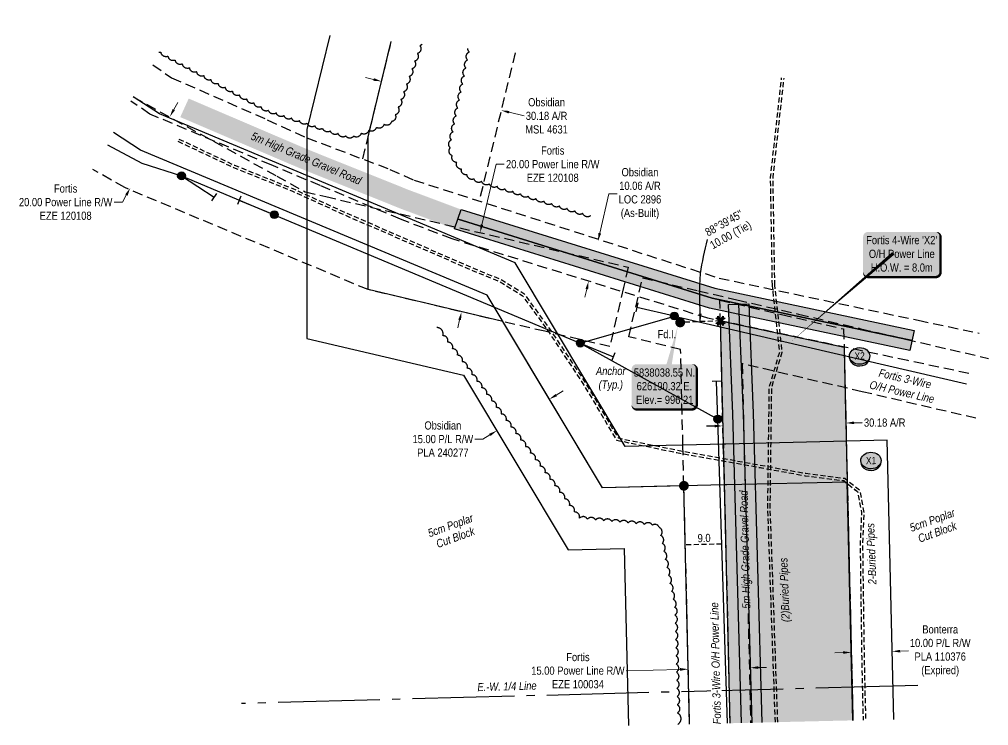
# Model space of a CAD drawing. Extents: x 624559 to 631602, y 5835336 to 5838851.
# Drawn here: x 626881 to 628070, y 5837908 to 5838774 of the extents above; entities that cross this region are included whole.
import ezdxf
from ezdxf.enums import TextEntityAlignment as Align

# ---------------------------------------------------------------- set-up
doc = ezdxf.new("R2010")
doc.units = 0
doc.header["$LTSCALE"] = 5
for name, pattern in [('0', [1, 1, 0]), ('foc-ACCESSROAD', [3.75, 2.5, -1.25]), ('foc-FLOWLINE', [3.75, 2.5, -1.25]), ('foc-QUARTERLINE', [33, 25, -3, 2, -3]), ('foc-TIELINE', [1.875, 1.25, -0.625]), ('POWERLINE5', [7.8, 2.4, -0.6, 0.6, -0.6, 0.6, -0.6, 2.4]), ('UG_PIPE', [1.875, 1.25, -0.625])]:
    doc.linetypes.add(name, pattern=pattern)
for name, color, linetype in [('AS-PIPE-UG', 44, 'UG_PIPE'), ('AS-POWER', 104, 'foc-POWER'), ('AS-POWER-EXISTING', 72, 'POWERLINE5'), ('AS-POWER-T', 104, 'Continuous'), ('AS-ROADS', 254, 'Continuous'), ('AS-SYMBOL', 7, 'Continuous'), ('C-AR', 13, 'foc-ACCESSROAD'), ('C-RW', 13, 'Continuous'), ('C-WS', 13, 'foc-ACCESSROAD'), ('DETAIL-T', 7, 'Continuous'), ('F-EZE', 190, 'foc-FLOWLINE'), ('F-RW', 190, 'Continuous'), ('L-BD', 7, 'Continuous'), ('L-MON', 1, 'Continuous'), ('L-SECQ', 8, 'foc-QUARTERLINE'), ('L-TIE', 7, 'foc-TIELINE'), ('P-CROSSINGS', 250, 'Continuous'), ('P-PROPOSED', 10, 'Continuous'), ('P-PROPOSED-H', 21, 'Continuous'), ('P-TXT', 4, 'Continuous'), ('T-BUSH', 110, '0'), ('T-BUSH-T', 110, 'Continuous'), ('T-TIE', 201, 'foc-TIELINE')]:
    doc.layers.add(name, color=color, linetype=linetype)
for name, color, linetype, lineweight in [('C-AR-T', 13, 'Continuous', 9), ('C-RW-T', 13, 'Continuous', 9), ('F-EZE-T', 190, 'Continuous', 9), ('F-RW-T', 190, 'Continuous', 9), ('T-TEXT', 48, 'Continuous', 18)]:
    doc.layers.add(name, color=color, linetype=linetype, lineweight=lineweight)
doc.styles.add('80', font='ARIALN.TTF', dxfattribs={"height": 10})
doc.styles.add('80CG', font='ARIALN.TTF', dxfattribs={"height": 10})
doc.styles.add('80L', font='ARIALN.TTF', dxfattribs={"height": 10})
doc.styles.add('80LS', font='ARIALNI.TTF', dxfattribs={"height": 10})
doc.styles.add('Crossing', font='ARIALN.TTF', dxfattribs={"height": 10})
doc.styles.add('foc-LtypeFont', font='ARIALN.TTF', dxfattribs={"height": 7.35})
doc.linetypes.add('foc-POWER', pattern='A,6,-1,["P",foc-LtypeFont,S=0.2,R=0,X=-0.625,Y=-0.75],-1.24,4', length=12.24)
doc.dimstyles.new('Compass 5 000', dxfattribs={"dimscale": 5, "dimtxt": 9, "dimasz": 2, "dimexe": 0.2, "dimexo": 0.0625, "dimgap": 0.5, "dimtad": 0, "dimtih": 1, "dimtoh": 1, "dimzin": 0, "dimdsep": 46, "dimtxsty": '80CG', "dimcen": 0.1, "dimse1": 1, "dimse2": 1, "dimclrd": 256, "dimclrt": 256, "dimaunit": 1, "dimadec": 4, "dimazin": 0, "dimtfac": 0.06, "dimtofl": 0, "dimtmove": 0, "dimatfit": 1, "dimfxl": 0.2, "dimtolj": 1, "dimtzin": 0, "dimlwd": -1, "dimarcsym": 0})

# ---------------------------------------------------------------- blocks, each defined once
blk = doc.blocks.new('xing2')
h = blk.add_hatch(color=50)
h.dxf.hatch_style = 1
edge = h.paths.add_edge_path()
edge.add_ellipse((0, 0), major_axis=(-12.5, 0), ratio=0.816297, start_angle=0, end_angle=360)
h = blk.add_hatch(color=250)
h.dxf.hatch_style = 1
edge = h.paths.add_edge_path()
edge.add_ellipse((0, -2), major_axis=(-12.5, 0), ratio=0.816297, start_angle=0, end_angle=180)
edge.add_line((12.5, -2), (12.5, 0))
edge.add_ellipse((0, 0), major_axis=(-12.5, 0), ratio=0.816297, start_angle=0, end_angle=180, ccw=False)
edge.add_line((-12.5, 0), (-12.5, -2))
at = {"color": 250}
blk.add_ellipse((0, 0), major_axis=(-12.5, 0), ratio=0.816297, dxfattribs=at)
blk.add_ellipse((0, -2), major_axis=(-12.5, 0), ratio=0.816297, start_param=0, end_param=3.141593, dxfattribs=at)
at = {"color": 250, "style": 'Crossing'}
blk.add_attdef('CROSSING', text='', height=9, dxfattribs=at).set_placement((0.1, 0), align=Align.MIDDLE_CENTER)
at = {"color": 250, "style": 'Crossing', "flags": 1}
for tag, p in [('OWNER', (0.1, -12.5)), ('DESCRIPTION', (0.1, -25.8)), ('LOCATION', (0.1, -39.3)), ('DWG_REF', (0.1, -52.8))]:
    blk.add_attdef(tag, text='', height=9, dxfattribs=at).set_placement(p, align=Align.MIDDLE_CENTER)
blk = doc.blocks.new('TEMP')
h = blk.add_hatch(color=255)
h.dxf.hatch_style = 1
h.paths.add_polyline_path([(0, 0.25), (-0.67, 1.15), (-0.67, 0.67), (-1.15, 0.67), (-0.25, 0), (-1.15, -0.67), (-0.67, -0.67), (-0.67, -1.15), (0, -0.25), (0.67, -1.15), (0.67, -0.67), (1.15, -0.67), (0.25, 0), (1.15, 0.67), (0.67, 0.67), (0.67, 1.15)])
h.paths.add_polyline_path([(0.57, 0.85), (0.57, 0.57), (0.85, 0.57), (0.08, 0), (0.85, -0.57), (0.57, -0.57), (0.57, -0.85), (0, -0.08), (-0.57, -0.85), (-0.57, -0.57), (-0.85, -0.57), (-0.08, 0), (-0.85, 0.57), (-0.57, 0.57), (-0.57, 0.85), (0, 0.08)], flags=16)
h = blk.add_hatch(color=1)
h.dxf.hatch_style = 1
h.paths.add_polyline_path([(0, 0.08), (-0.57, 0.85), (-0.57, 0.57), (-0.85, 0.57), (-0.08, 0), (-0.85, -0.57), (-0.57, -0.57), (-0.57, -0.85), (0, -0.08), (0.57, -0.85), (0.57, -0.57), (0.85, -0.57), (0.08, 0), (0.85, 0.57), (0.57, 0.57), (0.57, 0.85)])
at = {"color": 1}
for p, q in [((-0.08, 0), (0.08, 0)), ((0, 0.08), (0, -0.08))]:
    blk.add_line(p, q, dxfattribs=at)
at = {"color": 255, "flags": 128}
blk.add_lwpolyline([(-0.25, 0), (-1.15, 0.67), (-0.67, 0.67), (-0.67, 1.15), (0, 0.25), (0.67, 1.15), (0.67, 0.67), (1.15, 0.67), (0.25, 0), (1.15, -0.67), (0.67, -0.67), (0.67, -1.15), (0, -0.25), (-0.67, -1.15), (-0.67, -0.67), (-1.15, -0.67)], close=True, dxfattribs=at)
at = {"color": 1, "flags": 128}
blk.add_lwpolyline([(-0.08, 0), (-0.85, 0.57), (-0.57, 0.57), (-0.57, 0.85), (0, 0.08), (0.57, 0.85), (0.57, 0.57), (0.85, 0.57), (0.08, 0), (0.85, -0.57), (0.57, -0.57), (0.57, -0.85), (0, -0.08), (-0.57, -0.85), (-0.57, -0.57), (-0.85, -0.57)], close=True, dxfattribs=at)
blk = doc.blocks.new('*U88')
h = blk.add_hatch(color=255)
edge = h.paths.add_edge_path()
edge.add_line((-41.5, -28.5), (41.5, -28.5))
edge.add_arc((41.5, -22.5), 6, 270, 360)
edge.add_line((47.5, -22.5), (47.5, 21))
edge.add_arc((41.5, 21), 6, 0, 90)
edge.add_line((41.5, 27), (-41.5, 27))
edge.add_arc((-41.5, 21), 6, 90, 180)
edge.add_line((-47.5, 21), (-47.5, -22.5))
edge.add_arc((-41.5, -22.5), 6, 180, 270)
at = {"color": 104, "flags": 128}
blk.add_lwpolyline([(-41.5, -28.5, 3, 3, 0), (41.5, -28.5, 3, 3, 0.414214), (47.5, -22.5, 3, 3, 0), (47.5, 21, 3, 0, 0.414214), (41.5, 27, 0, 0, 0), (-41.5, 27, 0, 0, 0.414214), (-47.5, 21, 0, 0, 0), (-47.5, -22.5, 0, 3, 0.414214)], format="xyseb", close=True, dxfattribs=at)
at = {"color": 104, "style": '80'}
blk.add_attdef('ENTER_TEXT_001', (-26.8, -4.9), '', height=10, dxfattribs=at)
blk = doc.blocks.new('*U89')
h = blk.add_hatch(color=254)
edge = h.paths.add_edge_path()
edge.add_line((-34, -28.5), (34, -28.5))
edge.add_arc((34, -22.5), 6, 270, 360)
edge.add_line((40, -22.5), (40, 21))
edge.add_arc((34, 21), 6, 0, 90)
edge.add_line((34, 27), (-34, 27))
edge.add_arc((-34, 21), 6, 90, 180)
edge.add_line((-40, 21), (-40, -22.5))
edge.add_arc((-34, -22.5), 6, 180, 270)
at = {"color": 1, "flags": 128}
blk.add_lwpolyline([(16.7, 73.9, 0, 10, 0), (0, 0, 5, 5, 0)], format="xyseb", dxfattribs=at)
blk.add_lwpolyline([(-34, -28.5, 3, 3, 0), (34, -28.5, 3, 3, 0.414214), (40, -22.5, 3, 3, 0), (40, 21, 3, 0, 0.414214), (34, 27, 0, 0, 0), (-34, 27, 0, 0, 0.414214), (-40, 21, 0, 0, 0), (-40, -22.5, 0, 3, 0.414214)], format="xyseb", close=True, dxfattribs=at)
at = {"color": 1, "style": '80'}
blk.add_attdef('ENTER_TEXT_001', (-36, -5), '', height=10, dxfattribs=at)
blk = doc.blocks.new('*D100')
at = {"layer": 'C-AR-T', "transparency": 16777216}
for p, q in [((627592.8, 5838511.9), (627604.1, 5838560.4)), ((627604.1, 5838560.4), (627614.1, 5838560.4)), ((627576.8, 5838443.4), (627574.6, 5838433.7))]:
    blk.add_line(p, q, dxfattribs=at)
for points in [[(627591.2, 5838512.3), (627594.4, 5838511.5), (627590.5, 5838502.2)], [(627575.2, 5838443.8), (627578.5, 5838443), (627579.1, 5838453.1)]]:
    blk.add_solid(points, dxfattribs=at)
at = {"layer": 'C-AR-T', "transparency": 16777216, "insert": (627642.1, 5838560.4), "char_height": 10, "attachment_point": 5, "style": '80CG'}
blk.add_mtext('\\A1;Obsidian\\P10.06 A/R\\PLOC 2896\\P(As-Built)', dxfattribs=at)
blk = doc.blocks.new('*D101')
at = {"layer": 'C-AR-T', "transparency": 16777216}
for p, q in [((627315.4, 5838700.7), (627305.6, 5838703)), ((627481.5, 5838660.4), (627499.9, 5838656))]:
    blk.add_line(p, q, dxfattribs=at)
for points in [[(627315.8, 5838702.3), (627315, 5838699.1), (627325.1, 5838698.3)], [(627481.9, 5838662), (627481.1, 5838658.8), (627471.8, 5838662.8)]]:
    blk.add_solid(points, dxfattribs=at)
at = {"layer": 'C-AR-T', "transparency": 16777216, "insert": (627527.5, 5838656), "char_height": 10, "attachment_point": 5, "style": '80CG'}
blk.add_mtext('\\A1;Obsidian\\P30.18 A/R\\PMSL 4631', dxfattribs=at)
blk = doc.blocks.new('*D102')
at = {"layer": 'F-EZE-T', "transparency": 16777216}
for p, q in [((627691.3, 5837976.8), (627625.1, 5837975.2)), ((627787.2, 5837979), (627797.2, 5837979.3))]:
    blk.add_line(p, q, dxfattribs=at)
for points in [[(627787.2, 5837980.7), (627787.2, 5837977.4), (627777.2, 5837978.8)], [(627691.2, 5837978.5), (627691.3, 5837975.1), (627701.3, 5837977)]]:
    blk.add_solid(points, dxfattribs=at)
at = {"layer": 'F-EZE-T', "transparency": 16777216, "insert": (627566, 5837975.2), "char_height": 10, "attachment_point": 5, "style": '80CG'}
blk.add_mtext('\\A1;Fortis\\P15.00 Power Line R/W\\PEZE 100034', dxfattribs=at)
blk = doc.blocks.new('*D103')
at = {"layer": 'F-EZE-T', "transparency": 16777216}
for p, q in [((627070.2, 5838663.7), (627075.1, 5838672.4)), ((627012, 5838558.8), (627007.2, 5838550.1)), ((627007.2, 5838550.1), (626997.2, 5838550.1))]:
    blk.add_line(p, q, dxfattribs=at)
for points in [[(627068.8, 5838664.5), (627071.7, 5838662.9), (627065.4, 5838654.9)], [(627010.6, 5838559.6), (627013.5, 5838558), (627016.9, 5838567.6)]]:
    blk.add_solid(points, dxfattribs=at)
at = {"layer": 'F-EZE-T', "transparency": 16777216, "insert": (626937.6, 5838550.1), "char_height": 10, "attachment_point": 5, "style": '80CG'}
blk.add_mtext('\\A1;Fortis\\P20.00 Power Line R/W\\PEZE 120108', dxfattribs=at)
blk = doc.blocks.new('*D104')
at = {"layer": 'F-EZE-T', "transparency": 16777216}
for p, q in [((627448.2, 5838522.5), (627465.5, 5838596.7)), ((627465.5, 5838596.7), (627475.5, 5838596.7)), ((627420.9, 5838405.7), (627418.7, 5838396))]:
    blk.add_line(p, q, dxfattribs=at)
for points in [[(627446.6, 5838522.9), (627449.8, 5838522.1), (627445.9, 5838512.8)], [(627419.3, 5838406.1), (627422.6, 5838405.3), (627423.2, 5838415.4)]]:
    blk.add_solid(points, dxfattribs=at)
at = {"layer": 'F-EZE-T', "transparency": 16777216, "insert": (627535.1, 5838596.7), "char_height": 10, "attachment_point": 5, "style": '80CG'}
blk.add_mtext('\\A1;Fortis\\P20.00 Power Line R/W\\PEZE 120108', dxfattribs=at)
blk = doc.blocks.new('*D105')
at = {"layer": 'F-RW-T', "transparency": 16777216}
for p, q in [((627891.3, 5837997.5), (627881.3, 5837997.2)), ((627961.3, 5837999.1), (627971.3, 5837999.4))]:
    blk.add_line(p, q, dxfattribs=at)
for points in [[(627891.3, 5837999.1), (627891.4, 5837995.8), (627901.3, 5837997.7)], [(627961.2, 5838000.8), (627961.3, 5837997.5), (627951.3, 5837998.9)]]:
    blk.add_solid(points, dxfattribs=at)
at = {"layer": 'F-RW-T', "transparency": 16777216, "insert": (628010.4, 5837999.4), "char_height": 10, "attachment_point": 5, "style": '80CG'}
blk.add_mtext('\\A1;Bonterra\\P10.00 P/L R/W\\PPLA 110376\\P(Expired)', dxfattribs=at)
blk = doc.blocks.new('*U85')
at = {"color": 72}
blk.add_line((-0.42, -1.02), (0.42, 1.02), dxfattribs=at)
at = {"layer": 'AS-SYMBOL', "color": 72, "flags": 128}
blk.add_lwpolyline([(-8.17, 3.34), (0, 0)], dxfattribs=at)
blk = doc.blocks.new('*U86')
at = {"color": 72}
blk.add_line((0.25, 1.07), (-0.25, -1.07), dxfattribs=at)
at = {"layer": 'AS-SYMBOL', "color": 72, "flags": 128}
blk.add_lwpolyline([(9.2, -2.13), (0, 0)], dxfattribs=at)
blk = doc.blocks.new('*U87')
at = {"color": 72}
blk.add_line((1.1, 0.04), (-1.1, -0.04), dxfattribs=at)
at = {"layer": 'AS-SYMBOL', "color": 72, "flags": 128}
blk.add_lwpolyline([(0.32, -9.25), (0, 0)], dxfattribs=at)
blk = doc.blocks.new('*U98')
at = {"color": 72}
blk.add_line((-0.6, -0.92), (0.6, 0.92), dxfattribs=at)
at = {"layer": 'AS-SYMBOL', "color": 72, "flags": 128}
blk.add_lwpolyline([(-8.04, 5.24), (0, 0)], dxfattribs=at)
blk = doc.blocks.new('*U99')
at = {"color": 72}
blk.add_line((0.41, 1.02), (-0.41, -1.02), dxfattribs=at)
at = {"layer": 'AS-SYMBOL', "color": 72, "flags": 128}
blk.add_lwpolyline([(8.65, -3.5), (0, 0)], dxfattribs=at)
blk = doc.blocks.new('fdia')
at = {"color": 255, "const_width": 1}
blk.add_lwpolyline([(-0.5, 0, 1), (0.5, 0, 1)], format="xyb", close=True, dxfattribs=at)
blk = doc.blocks.new('Fdiaa')
blk.add_blockref('fdia', (0, 0))
blk = doc.blocks.new('fdib')
at = {"color": 1, "const_width": 1.6}
blk.add_lwpolyline([(-0.4, 0, 1), (0.4, 0, 1)], format="xyb", close=True, dxfattribs=at)
at = {"color": 1}
blk.add_circle((0, 0), 0.8, dxfattribs=at)
blk = doc.blocks.new('Fdibb')
blk.add_blockref('fdib', (0, 0))
blk = doc.blocks.new('fdicc')
for name in ['Fdibb', 'Fdiaa']:
    blk.add_blockref(name, (0, 0))
blk = doc.blocks.new('FDI')
blk.add_blockref('fdicc', (0, 0))
blk = doc.blocks.new('POWERPOLE')
h = blk.add_hatch(color=255)
edge = h.paths.add_edge_path()
edge.add_arc((0, 0), 0.96, 0, 360)
at = {"linetype": 'Continuous'}
for p, q in [((0.68, -0.68), (-0.68, 0.68)), ((-0.68, -0.68), (0.68, 0.68))]:
    blk.add_line(p, q, dxfattribs=at)
blk.add_circle((0, 0), 0.96, dxfattribs=at)
blk = doc.blocks.new('*D106')
at = {"layer": 'P-TXT', "transparency": 16777216}
for p, q in [((627904.7, 5838279.4), (627914.7, 5838279.6)), ((627733.7, 5838275.3), (627723.7, 5838275.1))]:
    blk.add_line(p, q, dxfattribs=at)
for points in [[(627733.6, 5838277), (627733.7, 5838273.7), (627743.7, 5838275.6)], [(627904.6, 5838281), (627904.7, 5838277.7), (627894.7, 5838279.1)]]:
    blk.add_solid(points, dxfattribs=at)
at = {"layer": 'P-TXT', "transparency": 16777216, "insert": (627942.3, 5838279.6), "char_height": 10, "attachment_point": 5, "style": '80CG'}
blk.add_mtext('\\A1;30.18 A/R', dxfattribs=at)
blk = doc.blocks.new('*D107')
at = {"layer": 'C-RW-T', "transparency": 16777216}
for p, q in [((627539.5, 5838313.4), (627548, 5838318.5)), ((627449.4, 5838259.4), (627439.4, 5838259.4)), ((627458, 5838264.6), (627449.4, 5838259.4))]:
    blk.add_line(p, q, dxfattribs=at)
for points in [[(627538.6, 5838314.8), (627540.3, 5838312), (627530.9, 5838308.3)], [(627457.1, 5838266), (627458.8, 5838263.2), (627466.6, 5838269.7)]]:
    blk.add_solid(points, dxfattribs=at)
at = {"layer": 'C-RW-T', "transparency": 16777216, "insert": (627400.3, 5838259.4), "char_height": 10, "attachment_point": 5, "style": '80CG'}
blk.add_mtext('\\A1;Obsidian\\P15.00 P/L R/W\\PPLA 240277', dxfattribs=at)

msp = doc.modelspace()

# ---------------------------------------------------------------- hatches: boundary and pattern name
at = {"layer": 'AS-ROADS'}
h = msp.add_hatch(color=256, dxfattribs=at)
h.dxf.hatch_style = 1
h.paths.add_polyline_path([(627414.72, 5838517.395), (627349.098, 5838541.946), (627223.533, 5838592.287), (627078.18, 5838654.473), (627088.532, 5838677.219), (627233.364, 5838615.27), (627358.128, 5838565.251), (627422.801, 5838541.026)])
h = msp.add_hatch(color=256, dxfattribs=at)
h.dxf.hatch_style = 1
h.paths.add_polyline_path([(627973.316, 5838368.095), (627727.416, 5838420.225), (627414.72, 5838517.395), (627422.801, 5838541.026), (627733.73, 5838444.442), (627978.5, 5838392.552)])
h = msp.add_hatch(color=256, dxfattribs=at)
h.dxf.hatch_style = 1
h.paths.add_polyline_path([(627766.649, 5837911.047), (627791.642, 5837911.634), (627780.986, 5838291.229), (627775.493, 5838425.444), (627750.514, 5838424.422), (627756, 5838290.367)])
at = {"layer": 'P-PROPOSED-H'}
h = msp.add_hatch(color=256, dxfattribs=at)
h.dxf.hatch_style = 1
h.paths.add_polyline_path([(627752.808, 5837910.738), (627903.214, 5837914.257), (627896.297, 5838206.878), (627892.389, 5838372.325), (627740.836, 5838404.453), (627745.955, 5838203.329)])

# ---------------------------------------------------------------- linework, layer by layer
at = {"layer": 'AS-PIPE-UG', "flags": 128}
for points in [[(627804.53, 5838448.014), (627802.336, 5838580.664), (627815.838, 5838702.621)], [(627807.528, 5838448.063), (627805.338, 5838580.523), (627818.824, 5838702.342)], [(627075.283, 5838624.803), (627143.418, 5838592.763), (627215.163, 5838563.988), (627274.638, 5838536.763), (627340.223, 5838508.208), (627436.738, 5838466.308), (627469.703, 5838452.768), (627497.683, 5838435.788), (627529.693, 5838391.533), (627573.353, 5838325.763), (627613.303, 5838258.128), (627633.298, 5838253.988), (627687.158, 5838242.903), (627778.74, 5838226.395)], [(627076.559, 5838627.517), (627144.615, 5838595.514), (627216.346, 5838566.745), (627275.861, 5838539.502), (627341.419, 5838510.959), (627437.905, 5838469.071), (627471.059, 5838455.453), (627499.758, 5838438.037), (627532.158, 5838393.242), (627575.895, 5838327.356), (627615.21, 5838260.796), (627633.904, 5838256.925), (627687.726, 5838245.848), (627779.162, 5838229.377), (627845.382, 5838217.448), (627893.263, 5838211.256), (627911.66, 5838196.691), (627916.835, 5838169.514), (627915.123, 5838131.467), (627917.072, 5837992.253), (627918.796, 5837914.615)], [(627808.169, 5837911.986), (627798.864, 5838175.345), (627800.785, 5838323.237), (627813.556, 5838366.409), (627804.547, 5838447.733)], [(627811.166, 5837912.092), (627801.863, 5838175.378), (627803.778, 5838322.783), (627816.603, 5838366.138), (627807.528, 5838448.063)], [(627811.165, 5837912.092), (627801.863, 5838175.368), (627803.773, 5838322.773), (627816.598, 5838366.128), (627807.523, 5838448.053)], [(627778.74, 5838226.395), (627844.918, 5838214.473), (627892.048, 5838208.378), (627908.918, 5838195.023), (627913.818, 5838169.288), (627912.123, 5838131.503), (627914.068, 5837992.188), (627915.792, 5837914.549)], [(627778.743, 5838226.405), (627844.923, 5838214.483), (627892.053, 5838208.388), (627908.923, 5838195.033), (627913.823, 5838169.298), (627912.123, 5838131.513), (627914.073, 5837992.198), (627915.797, 5837914.549)]]:
    msp.add_lwpolyline(points, dxfattribs=at)
at = {"layer": 'AS-POWER'}
for p, q in [((627193.553, 5838534.698), (627568.908, 5838377.163)), ((627568.908, 5838377.163), (627684.298, 5838410.403)), ((627684.298, 5838410.403), (628042.593, 5838327.018)), ((627568.908, 5838377.163), (627737.583, 5838283.948)), ((627749.304, 5837910.64), (627737.583, 5838283.948))]:
    msp.add_line(p, q, dxfattribs=at)
at = {"layer": 'AS-POWER', "flags": 128}
msp.add_lwpolyline([(626989.041, 5838620.611), (627030.996, 5838597.943), (627079.743, 5838582.388), (627193.558, 5838534.708)], dxfattribs=at)
at = {"layer": 'AS-ROADS', "flags": 128}
msp.add_lwpolyline([(627973.316, 5838368.095), (627727.416, 5838420.225), (627414.72, 5838517.395), (627422.801, 5838541.026), (627733.73, 5838444.442), (627978.5, 5838392.552)], close=True, dxfattribs=at)
for points in [[(627975.908, 5838380.323), (627730.573, 5838432.333), (627419.093, 5838529.088)], [(627419.093, 5838529.088), (627730.573, 5838432.333), (627975.908, 5838380.323)], [(627766.649, 5837911.047), (627756, 5838290.367), (627750.514, 5838424.422), (627775.493, 5838425.444), (627780.986, 5838291.229), (627791.642, 5837911.634)], [(627763.003, 5838424.933), (627768.493, 5838290.798), (627779.145, 5837911.34)]]:
    msp.add_lwpolyline(points, dxfattribs=at)
at = {"layer": 'C-AR'}
for p, q in [((627302.035, 5838603.204), (627337.035, 5838747.433)), ((627488.896, 5838733.22), (627444.866, 5838551.544))]:
    msp.add_line(p, q, dxfattribs=at)
at = {"layer": 'C-AR', "elevation": 4923.8}
for points in [[(627044.397, 5838718.554), (627067.321, 5838702.841), (627184.99, 5838651.168), (627233.539, 5838629.072), (627335.46, 5838590.322), (627364.935, 5838577.256), (627739.159, 5838456.901), (627983.358, 5838405.132), (628057.988, 5838389.314)], [(628045.324, 5838339.905), (627970.694, 5838355.729), (627725.359, 5838407.739), (627411.635, 5838505.079), (627348.406, 5838529.157), (627249.987, 5838570.454), (627189.773, 5838595.717), (627040.869, 5838658.204), (627017.623, 5838674.138)]]:
    msp.add_lwpolyline(points, dxfattribs=at)
at = {"layer": 'C-AR', "flags": 128}
msp.add_lwpolyline([(627752.826, 5837910.722), (627745.974, 5838203.258), (627740.854, 5838404.454), (627892.46, 5838372.314), (627896.37, 5838206.809), (627903.285, 5837914.255)], dxfattribs=at)
at = {"layer": 'C-RW', "flags": 128}
for points in [[(627261.531, 5838754.499), (627233.539, 5838639.286), (627233.539, 5838382.686), (627425.755, 5838337.842), (627554.158, 5838123.51), (627622.792, 5838125.243), (627627.88, 5837907.815)], [(627702.832, 5837909.569), (627695.992, 5838201.911), (627595.993, 5838199.563), (627473.738, 5838403.634), (627308.512, 5838442.804), (627308.512, 5838630.308), (627336.97, 5838747.439)]]:
    msp.add_lwpolyline(points, dxfattribs=at)
at = {"layer": 'C-WS', "elevation": 4923.8}
msp.add_lwpolyline([(627752.818, 5837910.722), (627745.974, 5838203.258), (627744.441, 5838241.498), (627740.945, 5838400.816), (627740.212, 5838429.88), (627815.884, 5838412.236), (627891.936, 5838394.51), (627895.189, 5838256.793), (627896.37, 5838206.809), (627903.285, 5837914.255)], dxfattribs=at)
at = {"layer": 'F-EZE'}
msp.add_lwpolyline([(627020.437, 5838679.206), (627196.462, 5838582.169), (627231.323, 5838562.82), (627256.67, 5838556.906), (627627.747, 5838470.357), (627621.939, 5838445.474), (627605.035, 5838373.01), (627525.275, 5838391.619), (627457.555, 5838407.421), (627308.517, 5838442.814), (627010.041, 5838568.001), (626971.11, 5838590.236)], dxfattribs=at)
at = {"layer": 'F-EZE', "elevation": 4923.8}
for points in [[(627703.014, 5837909.567), (627701.727, 5837963.186), (627695.993, 5838202.098), (627694.794, 5838252.071), (627691.979, 5838369.4), (627628.329, 5838384.877), (627645.233, 5838457.341), (627713.748, 5838441.361), (627760.854, 5838430.379), (627836.526, 5838412.735), (627913.21, 5838394.861), (628069.773, 5838358.362)], [(628054.213, 5838284.953), (627914.728, 5838317.483), (627767.422, 5838351.837), (627771.101, 5838198.36)], [(627774.68, 5838045.363), (627777.817, 5837911.303)]]:
    msp.add_lwpolyline(points, dxfattribs=at)
at = {"layer": 'F-RW'}
for points in [[(627953.557, 5837915.435), (627946.693, 5838207.808), (627945.174, 5838257.973), (627747.627, 5838253.317), (627744.79, 5838253.251), (627694.811, 5838252.074), (627674.121, 5838251.585), (627623.893, 5838250.302), (627488.946, 5838475.558), (627052.705, 5838658.527), (627020.437, 5838679.206)], [(627903.285, 5837914.255), (627896.373, 5838206.662), (627748.805, 5838203.331), (627745.954, 5838203.265), (627695.988, 5838202.088), (627675.351, 5838201.6), (627595.998, 5838199.573), (627454.483, 5838435.793), (627029.373, 5838614.093), (626996.121, 5838635.403)]]:
    msp.add_lwpolyline(points, dxfattribs=at)
at = {"layer": 'L-SECQ'}
msp.add_line((627982.855, 5837957.064), (627153.314, 5837935.011), dxfattribs=at)
at = {"layer": 'L-TIE', "elevation": 4922.052, "flags": 128}
msp.add_lwpolyline([(627740.836, 5838404.453), (627691.418, 5838402.528)], dxfattribs=at)
at = {"layer": 'P-CROSSINGS', "color": 104, "flags": 128}
msp.add_lwpolyline([(627826.368, 5838377.896, 0, 3.997, 0), (627952.922, 5838487.412, 1.999, 1.999, 0)], format="xyseb", dxfattribs=at)
at = {"layer": 'T-BUSH', "flags": 128}
for points in [[(627374.728, 5838743.905, -0.1306931), (627372.212, 5838742.032, -0.52056705), (627369.11, 5838732.543, -0.52056705), (627365.716, 5838723.14, -0.52056705), (627362.322, 5838713.738, -0.52056705), (627358.928, 5838704.335, -0.52056705), (627355.534, 5838694.933, -0.52056705), (627352.139, 5838685.53, -0.52056705), (627348.745, 5838676.127, -0.52056705), (627345.351, 5838666.725, -0.52056705), (627341.957, 5838657.322, -0.52056705), (627337.382, 5838649.073, -0.52056705), (627328.061, 5838645.462, -0.52056705), (627318.739, 5838641.851, -0.52056705), (627309.418, 5838638.24, -0.52056705), (627300.096, 5838634.629, -0.52056705), (627290.775, 5838631.018, -0.52056705), (627281.357, 5838631.252, -0.52056705), (627271.867, 5838634.393, -0.52056705), (627262.378, 5838637.535, -0.52056705), (627252.888, 5838640.676, -0.52056705), (627243.398, 5838643.818, -0.52056705), (627233.908, 5838646.959, -0.52056705), (627224.418, 5838650.101, -0.52056705), (627214.928, 5838653.242, -0.52056705), (627205.438, 5838656.384, -0.52056705), (627195.948, 5838659.525, -0.52056705), (627186.458, 5838662.667, -0.52056705), (627177.543, 5838667.136, -0.52056705), (627168.759, 5838671.909, -0.52056705), (627159.976, 5838676.682, -0.52056705), (627151.193, 5838681.455, -0.52056705), (627142.409, 5838686.229, -0.52056705), (627133.626, 5838691.002, -0.52056705), (627124.843, 5838695.775, -0.52056705), (627116.06, 5838700.548, -0.52056705), (627107.276, 5838705.321, -0.52056705), (627098.493, 5838710.095, -0.52056705), (627089.71, 5838714.868, -0.52056705), (627080.927, 5838719.641, -0.52056705), (627072.143, 5838724.414, -0.52056705), (627063.36, 5838729.187, -0.52056705), (627054.577, 5838733.96, -0.11559674), (627051.817, 5838733.746)], [(627581.473, 5838533.372, -0.52056705), (627571.939, 5838536.378, -0.52056705), (627562.405, 5838539.383, -0.52056705), (627552.871, 5838542.389, -0.52056705), (627543.337, 5838545.395, -0.52056705), (627533.803, 5838548.401, -0.52056705), (627524.27, 5838551.407, -0.52056705), (627514.736, 5838554.413, -0.52056705), (627505.202, 5838557.419, -0.52056705), (627495.668, 5838560.425, -0.52056705), (627486.134, 5838563.43, -0.52056705), (627476.607, 5838566.457, -0.52056705), (627467.081, 5838569.486, -0.52056705), (627457.554, 5838572.515, -0.52056705), (627448.027, 5838575.544, -0.52056705), (627438.501, 5838578.572, -0.52056705), (627429.899, 5838583.649, -0.52056705), (627423.038, 5838590.628, -0.52056705), (627417.304, 5838598.816, -0.52056705), (627411.788, 5838607.104, -0.52056705), (627409.393, 5838616.809, -0.52056705), (627410.769, 5838626.593, -0.52056705), (627412.757, 5838636.39, -0.52056705), (627414.745, 5838646.187, -0.52056705), (627416.732, 5838655.984, -0.52056705), (627418.72, 5838665.781, -0.52056705), (627420.708, 5838675.577, -0.52056705), (627422.695, 5838685.374, -0.52056705), (627424.683, 5838695.171, -0.52056705), (627426.671, 5838704.968, -0.52056705), (627428.658, 5838714.765, -0.52056705), (627430.646, 5838724.562, -0.52056705), (627432.634, 5838734.358, -0.19573569), (627430.956, 5838738.643, -0.19573569)], [(627684.789, 5838052.9, 0.52056705), (627682.879, 5838062.712, 0.52056705), (627680.968, 5838072.524, 0.52056705), (627679.057, 5838082.336, 0.52056705), (627677.147, 5838092.149, 0.52056705), (627675.236, 5838101.961, 0.52056705), (627673.325, 5838111.773, 0.52056705), (627671.414, 5838121.585, 0.52056705), (627669.504, 5838131.397, 0.52056705), (627667.593, 5838141.209, 0.52056705), (627665.682, 5838151.021, 0.52056705), (627657.361, 5838153.745, 0.52056705), (627647.406, 5838154.662, 0.52056705), (627637.452, 5838155.58, 0.52056705), (627627.498, 5838156.498, 0.52056705), (627617.544, 5838157.415, 0.52056705), (627607.59, 5838158.333, 0.52056705), (627597.635, 5838159.251, 0.52056705), (627587.681, 5838160.168, 0.52056705), (627577.727, 5838161.086, 0.52056705), (627567.811, 5838162.185, 0.52056705), (627561.591, 5838169.945, 0.52056705), (627555.615, 5838177.959, 0.52056705), (627549.64, 5838185.973, 0.52056705), (627543.665, 5838193.987, 0.52056705), (627537.689, 5838202.001, 0.52056705), (627531.714, 5838210.015, 0.52056705), (627525.739, 5838218.029, 0.52056705), (627519.763, 5838226.043, 0.52056705), (627513.788, 5838234.057, 0.52056705), (627507.812, 5838242.071, 0.52056705), (627501.837, 5838250.085, 0.52056705), (627495.862, 5838258.099, 0.52056705), (627489.886, 5838266.113, 0.52056705), (627483.911, 5838274.127, 0.52056705), (627477.936, 5838282.141, 0.52056705), (627471.96, 5838290.155, 0.52056705), (627465.985, 5838298.169, 0.52056705), (627460.01, 5838306.183, 0.52056705), (627454.034, 5838314.197, 0.52056705), (627448.059, 5838322.211, 0.52056705), (627442.084, 5838330.225, 0.52056705), (627436.108, 5838338.239, 0.52056705), (627430.133, 5838346.253, 0.52056705), (627424.157, 5838354.267, 0.52056705), (627418.182, 5838362.281, 0.52056705), (627412.207, 5838370.295, 0.52056705), (627406.231, 5838378.309, 0.52056705), (627400.256, 5838386.323, 0.52056705), (627392.839, 5838396.271, 0.52056705)], [(627684.735, 5838053.394, -0.52056705), (627685.001, 5838043.401, -0.52056705), (627685.267, 5838033.408, -0.52056705), (627685.532, 5838023.415, -0.52056705), (627685.798, 5838013.422, -0.52056705), (627686.064, 5838003.429, -0.52056705), (627686.329, 5837993.436, -0.52056705), (627686.595, 5837983.443, -0.52056705), (627686.86, 5837973.45, -0.52056705), (627687.126, 5837963.457, -0.52056705), (627687.392, 5837953.464, -0.52056705), (627687.675, 5837943.472, -0.52056705), (627687.97, 5837933.48, -0.52056705), (627688.265, 5837923.488, -0.52056705), (627688.683, 5837909.367, -0.52056705)]]:
    msp.add_lwpolyline(points, format="xyb", dxfattribs=at)
at = {"layer": 'T-TIE'}
msp.add_line((627742.399, 5838130.572), (627697.691, 5838129.526), dxfattribs=at)

# ---------------------------------------------------------------- block references
at = {"layer": 'AS-POWER-EXISTING', "color": 6, "xscale": 4.998225049999976, "yscale": 4.998225049999976, "zscale": 4.998225049999976}
for p in [(627079.743, 5838582.388), (627193.558, 5838534.708), (627684.298, 5838410.413), (627568.908, 5838377.173), (627737.588, 5838283.958)]:
    msp.add_blockref('POWERPOLE', p, dxfattribs=at)
at = {"layer": 'AS-POWER-EXISTING', "color": 1, "xscale": 4.998225049999976, "yscale": 4.998225049999976, "zscale": 4.998225049999976}
for p in [(627079.743, 5838582.388), (627193.558, 5838534.708), (627684.298, 5838410.413), (627568.908, 5838377.173), (627737.588, 5838283.958)]:
    msp.add_blockref('POWERPOLE', p, dxfattribs=at)
at = {"layer": 'AS-POWER-EXISTING', "xscale": 4.998225049999976, "yscale": 4.998225049999976, "zscale": 4.998225049999976}
for p in [(627193.553, 5838534.698), (627684.298, 5838410.403), (627568.908, 5838377.163), (627737.583, 5838283.948)]:
    msp.add_blockref('POWERPOLE', p, dxfattribs=at)
at = {"layer": 'AS-POWER-T'}
ref = msp.add_blockref('*U88', (627963.315, 5838486.65), dxfattribs=dict(at, xscale=0.9992901460178989, yscale=0.9992901460178989, zscale=0.9992901460178989))
ref.add_attrib('ENTER_TEXT_001', "Fortis 4-Wire 'X2'", (627919.577, 5838498.551), dxfattribs={"layer": '0', "color": 104, "height": 9.9929, "style": '80'})
ref.add_attrib('ENTER_TEXT_002', 'O/H Power Line', (627922.873, 5838481.719), dxfattribs={"layer": '0', "color": 104, "height": 9.9929, "style": '80'})
ref.add_attrib('ENTER_TEXT_003', 'H.O.W. = 8.0m', (627925.228, 5838464.887), dxfattribs={"layer": '0', "color": 104, "height": 9.9929, "style": '80'})
at = {"layer": 'AS-SYMBOL', "color": 6, "xscale": 4.998225049999976, "yscale": 4.998225049999976, "zscale": 4.998225049999976}
msp.add_blockref('*U98', (627119.908, 5838556.178), dxfattribs=at)
at = {"layer": 'AS-SYMBOL', "color": 1, "xscale": 4.998225049999976, "yscale": 4.998225049999976, "zscale": 4.998225049999976}
msp.add_blockref('*U99', (627150.318, 5838552.193), dxfattribs=at)
at = {"layer": 'AS-SYMBOL', "xscale": 4.998225049999976, "yscale": 4.998225049999976, "zscale": 4.998225049999976}
for name, p in [('*U86', (627638.338, 5838421.038)), ('*U85', (627609.753, 5838360.483)), ('*U87', (627736.008, 5838330.168))]:
    msp.add_blockref(name, p, dxfattribs=at)
at = {"layer": 'DETAIL-T'}
ref = msp.add_blockref('*U89', (627671.818, 5838324.291), dxfattribs=dict(at, xscale=0.99964501, yscale=0.99964501, zscale=0.99964501))
ref.add_attrib('ENTER_TEXT_001', '5838038.55 N.', (627634.512, 5838336.059), dxfattribs={"layer": '0', "color": 1, "height": 9.99645, "style": '80'})
ref.add_attrib('ENTER_TEXT_002', '626190.32 E.', (627638.034, 5838319.357), dxfattribs={"layer": '0', "color": 1, "height": 9.99645, "style": '80'})
ref.add_attrib('ENTER_TEXT_003', 'Elev.= 996.21', (627637.243, 5838302.656), dxfattribs={"layer": '0', "color": 1, "height": 9.99645, "style": '80'})
at = {"layer": 'L-MON', "color": 6, "xscale": 4.999999999999989, "yscale": 4.999999999999989, "zscale": 4.999999999999989}
for p in [(627691.418, 5838402.538), (627695.993, 5838202.098)]:
    msp.add_blockref('FDI', p, dxfattribs=at)
at = {"layer": 'L-MON', "color": 1, "xscale": 4.999999999999989, "yscale": 4.999999999999989, "zscale": 4.999999999999989}
msp.add_blockref('FDI', (627691.418, 5838402.538), dxfattribs=at)
at = {"layer": 'L-MON'}
for name, p, xscale, yscale, zscale in [('FDI', (627691.418, 5838402.528), 4.999999999999989, 4.999999999999989, 4.999999999999989), ('TEMP', (627740.836, 5838404.453, 4922.052), 4.996450730089491, 4.996450730089491, 4.996450730089491)]:
    msp.add_blockref(name, p, dxfattribs=dict(at, xscale=xscale, yscale=yscale, zscale=zscale))
at = {"layer": 'P-CROSSINGS', "xscale": 0.99964501, "yscale": 0.99964501, "zscale": 0.99964501}
for p, rotation, values in [((627911.485, 5838361.397), 0.9096582472266775, {'CROSSING': 'X2'}), ((627925.472, 5838233.058), 0.909658247226678, {'CROSSING': 'X1'})]:
    msp.add_blockref('xing2', p, dxfattribs=dict(at, rotation=rotation)).add_auto_attribs(values)

# ---------------------------------------------------------------- texts
at = {"layer": 'AS-PIPE-UG', "char_height": 9.99645, "attachment_point": 2, "style": '80L'}
for s, insert, width, rotation in [('{\\fArial Narrow|b0|i1|c0|p34;2-Buried Pipes}', (627920.834, 5838118.438), 75.18244, 92.128581), ('{\\fArial Narrow|b0|i1|c0|p34;(2)Buried Pipes}', (627814.325, 5838074.148), 78.99419, 92.023562)]:
    msp.add_mtext(s, dxfattribs=dict(at, insert=insert, width=width, rotation=rotation))
at = {"layer": 'AS-POWER', "insert": (627606.288, 5838347.961), "char_height": 9.99645, "width": 37.37868, "attachment_point": 2, "style": '80L'}
msp.add_mtext('{\\fArial Narrow|b0|i1|c0|p34;Anchor\\P(Typ.)}', dxfattribs=at)
at = {"layer": 'AS-POWER', "insert": (627968.423, 5838338.451), "char_height": 9.99645, "width": 80.64435, "attachment_point": 2, "rotation": 346.89889, "style": '80L'}
msp.add_mtext('{\\fArial Narrow|b0|i1|c0|p34;Fortis 3-Wire\\PO/H Power Line}', dxfattribs=at)
at = {"layer": 'L-BD', "insert": (627742.653, 5838528.88), "char_height": 9.9929, "width": 54.76096, "attachment_point": 2, "rotation": 29.273518, "style": '80L'}
msp.add_mtext("88°39'45'' \\P10.00 (Tie)", dxfattribs=at)
at = {"layer": 'L-MON', "color": 1, "insert": (627675.133, 5838388.157), "char_height": 10, "width": 44.3292, "attachment_point": 5, "style": '80CG'}
msp.add_mtext('\\A1;Fd.I.', dxfattribs=at)
at = {"layer": 'L-SECQ', "insert": (627478.838, 5837961.01), "char_height": 9.99645, "width": 72.37989, "attachment_point": 2, "rotation": 1.522797, "style": '80L'}
msp.add_mtext('{\\fArial Narrow|b0|i1|c0|p34;E.-W. 1/4 Line}', dxfattribs=at)
at = {"layer": 'T-BUSH-T', "style": '80LS'}
for p in [(628000.685, 5838160.014), (627409.657, 5838153.444)]:
    msp.add_text('5cm Poplar', height=10, rotation=20, dxfattribs=at).set_placement(p, align=Align.MIDDLE_CENTER)
at = {"layer": 'T-TEXT', "style": '80LS'}
for p in [(628006.706, 5838145.301), (627415.678, 5838138.731)]:
    msp.add_text('Cut Block', height=10, rotation=20, dxfattribs=at).set_placement(p, align=Align.MIDDLE_CENTER)
at = {"layer": 'T-TEXT', "insert": (627234.699, 5838608.567), "char_height": 9.99645, "width": 145.78493, "attachment_point": 2, "rotation": 337.235669, "style": '80L', "bg_fill": 1, "box_fill_scale": 1, "bg_fill_color": 254, "bg_fill_transparency": 0}
msp.add_mtext('{\\fArial Narrow|b0|i1|c0|p34;5m High Grade Gravel Road}', dxfattribs=at)
at = {"layer": 'T-TEXT', "insert": (627765.888, 5838123.687), "char_height": 9.99645, "width": 145.78493, "attachment_point": 2, "rotation": 91.354147, "style": '80L'}
msp.add_mtext('{\\fArial Narrow|b0|i1|c0|p34;5m High Grade Gravel Road}', dxfattribs=at)
at = {"layer": 'T-TIE', "style": '80L'}
msp.add_text('9.0', height=9.9965, rotation=1.340197, dxfattribs=at).set_placement((627712.938, 5838132.794))

# ---------------------------------------------------------------- dimensions: what is measured, and where the dimension line sits
at = {"layer": 'C-AR-T'}
for base, p1, p2, angle, text, picture, middle in [((627471.821, 5838662.764), (627343.522, 5838774.395), (627490.257, 5838738.834), 346.376793, 'Obsidian\\P30.18 A/R\\PMSL 4631', '*D101', (627527.528, 5838655.969)), ((627590.548, 5838502.156, 4923.8), (627942.031, 5838368.531, 9847.6), (627953.458, 5838417.548, 4923.8), 76.87666, 'Obsidian\\P10.06 A/R\\PLOC 2896\\P(As-Built)', '*D100', (627642.053, 5838560.386, 4923.8))]:
    dim = msp.add_linear_dim(base=base, p1=p1, p2=p2, angle=angle, text=text, dimstyle='Compass 5 000', dxfattribs=at)
    dim.commit()
    dim.dimension.update_dxf_attribs({"geometry": picture, "text_midpoint": middle, "dimtype": 161})
at = {"layer": 'C-RW-T'}
dim = msp.add_aligned_dim(p1=(627556.37, 5838265.702), p2=(627492.055, 5838227.172), distance=-49.605, text='Obsidian\\P15.00 P/L R/W\\PPLA 240277', dimstyle='Compass 5 000', dxfattribs=at)
dim.commit()
dim.dimension.update_dxf_attribs({"geometry": '*D107', "text_midpoint": (627400.319, 5838259.448)})
at = {"layer": 'F-EZE-T'}
for base, p1, p2, angle, picture, middle in [((627016.872, 5838567.566), (627054.717, 5838660.855), (627006.214, 5838573.483), 240.964024, '*D103', (626937.571, 5838550.08)), ((627445.902, 5838512.77), (627420.3, 5838416.113), (627443.002, 5838513.446), 76.871149, '*D104', (627535.064, 5838596.668))]:
    dim = msp.add_linear_dim(base=base, p1=p1, p2=p2, angle=angle, text='Fortis\\P20.00 Power Line R/W\\PEZE 120108', dimstyle='Compass 5 000', dxfattribs=at)
    dim.commit()
    dim.dimension.update_dxf_attribs({"geometry": picture, "text_midpoint": middle, "dimtype": 161})
at = {"layer": 'F-RW-T'}
dim = msp.add_linear_dim(base=(627951.281, 5837998.892), p1=(627899.378, 5838079.457), p2=(627949.348, 5838080.638), angle=1.354147, text='Bonterra\\P10.00 P/L R/W\\PPLA 110376\\P(Expired)', dimstyle='Compass 5 000', dxfattribs=at)
dim.commit()
dim.dimension.update_dxf_attribs({"geometry": '*D105', "text_midpoint": (628010.361, 5837999.365), "dimtype": 161})
at = {"layer": 'P-TXT'}
dim = msp.add_linear_dim(base=(627894.661, 5838279.147), p1=(627743.954, 5838263.701, 4923.8), p2=(627894.942, 5838267.267), angle=1.35316, text='30.18 A/R', dimstyle='Compass 5 000', dxfattribs=at)
dim.commit()
dim.dimension.update_dxf_attribs({"geometry": '*D106', "text_midpoint": (627942.322, 5838279.619), "dimtype": 161})

# ---------------------------------------------------------------- leaders
at = {"layer": 'L-BD', "path_type": 1}
msp.add_leader([(627716.127, 5838403.491), (627716.466, 5838462.551), (627724.828, 5838504.349)], dimstyle='Compass 5 000', override={"dimgap": 0.5, "dimtad": 0}, dxfattribs=at)

# ---------------------------------------------------------------- next in the draw order: texts
at = {"layer": 'AS-POWER', "insert": (627729.901, 5837984.126), "char_height": 9.99645, "width": 149.35801, "attachment_point": 2, "rotation": 91.337297, "style": '80L', "bg_fill": 3, "box_fill_scale": 1.15, "bg_fill_color": 256, "bg_fill_true_color": 256, "bg_fill_transparency": 0}
msp.add_mtext('{\\fArial Narrow|b0|i1|c0|p34;Fortis 3-Wire O/H Power Line}', dxfattribs=at)

# ---------------------------------------------------------------- next in the draw order: linework, layer by layer
at = {"layer": 'P-PROPOSED', "flags": 128}
msp.add_lwpolyline([(627752.808, 5837910.738), (627745.955, 5838203.329), (627740.836, 5838404.453), (627892.389, 5838372.325), (627896.297, 5838206.878), (627903.214, 5837914.257)], dxfattribs=at)

# ---------------------------------------------------------------- next in the draw order: dimensions: what is measured, and where the dimension line sits
at = {"layer": 'F-EZE-T', "color": 6}
dim = msp.add_linear_dim(base=(627701.259, 5837977.029), p1=(627776.982, 5837988.409), p2=(627701.034, 5837986.632), angle=181.340197, text='Fortis\\P15.00 Power Line R/W\\PEZE 100034', dimstyle='Compass 5 000', dxfattribs=at)
dim.commit()
dim.dimension.update_dxf_attribs({"geometry": '*D102', "text_midpoint": (627565.981, 5837975.248), "dimtype": 161})

doc.saveas('drawing.dxf')
